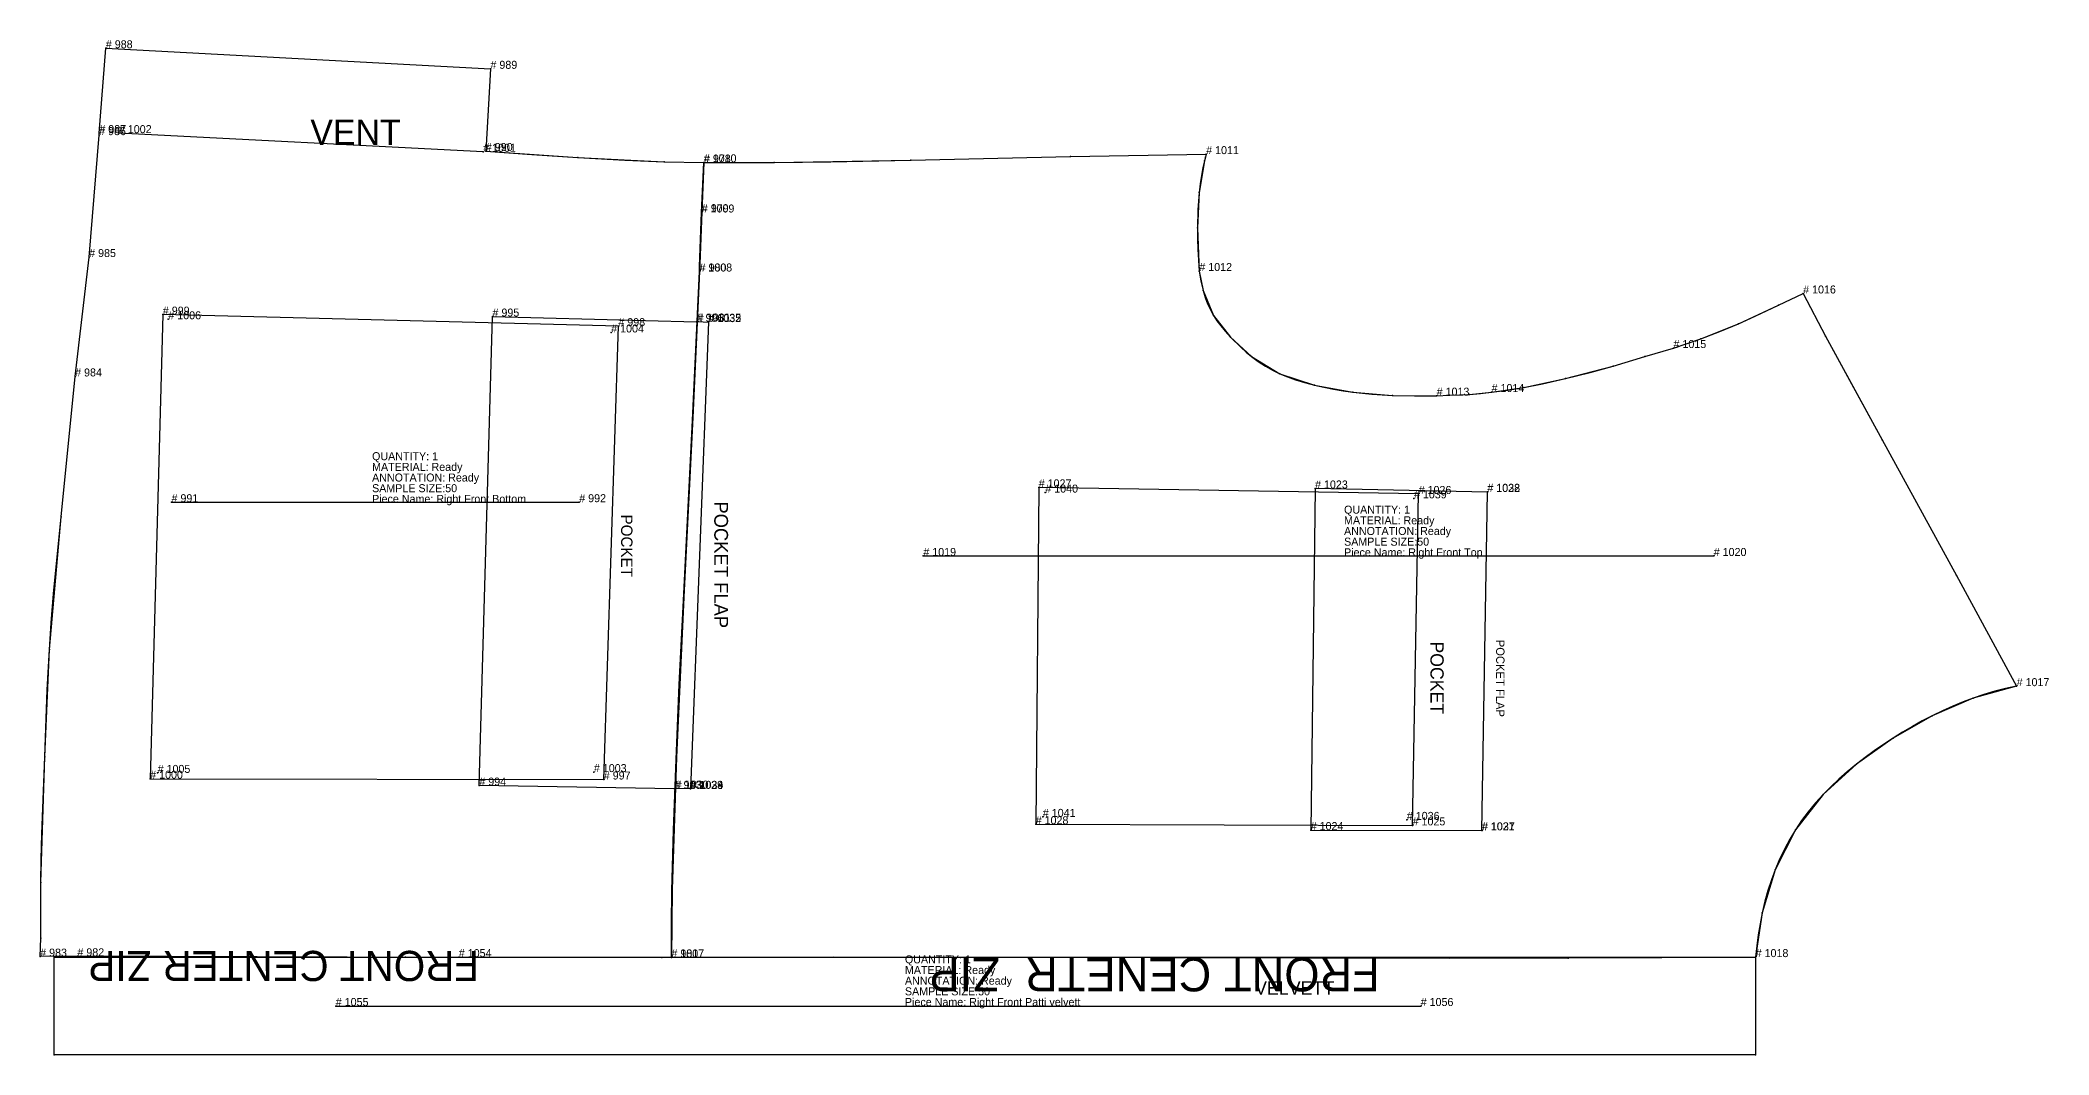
# Model space of a CAD drawing. Extents: x -8402 to 434, y -368 to 2685.
# Drawn here: x -4194 to -3441, y 1232 to 1613 of the extents above; entities that cross this region are included whole.
import ezdxf

# ---------------------------------------------------------------- set-up
doc = ezdxf.new("R2010")
doc.units = 0

# ---------------------------------------------------------------- blocks, each defined once
blk = doc.blocks.new('Right Front Bottom_5047')
at = {"layer": '1'}
blk.add_lwpolyline([(-3945.5701, 1567.03), (-3946.3601, 1548.4301), (-3947.0601, 1528.9301), (-3947.1899, 1526.1801), (-3949.73, 1471.47), (-3953.04, 1406.62), (-3955.9199, 1344.03), (-3957.5, 1294.3), (-3957.77, 1268.88), (-3961.3899, 1268.88), (-4079.4199, 1268.99), (-4180.48, 1269.3), (-4194.4399, 1269.1801), (-4194.2002, 1276.0601), (-4194.1699, 1297.02), (-4192.7402, 1344.11), (-4191, 1384.41), (-4186.6001, 1434.14), (-4181.3301, 1486.8101), (-4176.0698, 1531.6), (-4172.3198, 1577.33), (-4172.2598, 1578.09), (-4169.8198, 1609.91), (-4025.6101, 1602.21), (-4027.3401, 1571.36), (-3992.8401, 1568.97), (-3960.45, 1567.36), (-3945.5701, 1567.03)], close=True, dxfattribs=at)
at = {"layer": '13'}
for p in [(-4146.3901, 1508.25, 10), (-3980.3501, 1503.3, 10), (-4150.4102, 1338.09, 10), (-3986.8401, 1338.4, 10)]:
    blk.add_point(p, dxfattribs=at)
at = {"layer": '2'}
for p in [(-4169.8198, 1609.91), (-4025.6101, 1602.21), (-4172.3198, 1577.33), (-4172.2598, 1578.09), (-4164.9302, 1578.08), (-4028.3501, 1571.08), (-4027.3401, 1571.36), (-3945.5701, 1567.03), (-3946.3601, 1548.4301), (-4176.0698, 1531.6), (-3947.1899, 1526.1801), (-4148.4502, 1510), (-4024.8501, 1509.28), (-3948.3201, 1507.3199), (-3977.6699, 1505.67), (-4181.3301, 1486.8101), (-4145.1899, 1439.64), (-3992.3301, 1439.64), (-4153.1899, 1335.9301), (-4029.79, 1333.35), (-3983.1299, 1335.62), (-3956.5601, 1332.13), (-4194.4399, 1269.1801), (-4180.48, 1269.3), (-3957.77, 1268.88)]:
    blk.add_point(p, dxfattribs=at)
at = {"layer": '3'}
for p in [(-3992.8401, 1568.97), (-3960.45, 1567.36), (-3947.0601, 1528.9301), (-3949.73, 1471.47), (-4186.6001, 1434.14), (-3953.04, 1406.62), (-4191, 1384.41), (-4192.7402, 1344.11), (-3955.9199, 1344.03), (-4194.1699, 1297.02), (-3957.5, 1294.3), (-4194.2002, 1276.0601), (-4079.4199, 1268.99), (-3961.3899, 1268.88)]:
    blk.add_point(p, dxfattribs=at)
at = {"layer": '4'}
for p in [(-4172.2598, 1578.09, 5), (-3946.3601, 1548.4301, 5), (-4176.0698, 1531.6, 5), (-3947.1899, 1526.1801, 5), (-4181.3301, 1486.8101, 5), (-4180.48, 1269.3, 5)]:
    blk.add_point(p, dxfattribs=at)
at = {"layer": '5'}
blk.add_line((-4145.1899, 1439.64), (-3992.3301, 1439.64), dxfattribs=at)
at = {"layer": '7'}
blk.add_line((-4145.1899, 1439.64), (-3992.3301, 1439.64), dxfattribs=at)
at = {"layer": '8'}
for points in [[(-4028.3501, 1571.08), (-4164.9302, 1578.08)], [(-3956.5601, 1332.13), (-4029.79, 1333.35), (-4024.8501, 1509.28), (-3948.3201, 1507.3199)]]:
    blk.add_lwpolyline(points, dxfattribs=at)
blk.add_lwpolyline([(-3983.1299, 1335.62), (-3977.6699, 1505.67), (-4148.4502, 1510), (-4153.1899, 1335.9301), (-3983.1299, 1335.62)], close=True, dxfattribs=at)
at = {"layer": '84'}
blk.add_lwpolyline([(-3945.5701, 1567.03), (-3946.3601, 1548.4301), (-3947.0601, 1528.9301), (-3947.1899, 1526.1801), (-3949.73, 1471.47), (-3953.04, 1406.62), (-3954.6399, 1373.47), (-3955.9199, 1344.03), (-3956.9099, 1317.03), (-3957.5, 1294.3), (-3957.6899, 1281.59), (-3957.77, 1268.88), (-3961.3899, 1268.88), (-4079.4199, 1268.99), (-4180.48, 1269.3), (-4194.4399, 1269.1801), (-4194.2002, 1276.0601), (-4194.1299, 1282.9301), (-4194.1699, 1297.02), (-4194.0801, 1305.64), (-4193.8501, 1315.2), (-4192.7402, 1344.11), (-4191.7798, 1369.3199), (-4191, 1384.41), (-4190.3101, 1394.36), (-4189.4102, 1405.25), (-4186.6001, 1434.14), (-4181.3301, 1486.8101), (-4176.0698, 1531.6), (-4172.3198, 1577.33), (-4172.2598, 1578.09), (-4169.8198, 1609.91), (-4025.6101, 1602.21), (-4027.3401, 1571.36), (-4010.0901, 1570.1), (-3992.8401, 1568.97), (-3975.26, 1567.98), (-3960.45, 1567.36), (-3945.5701, 1567.03)], close=True, dxfattribs=at)
at = {"layer": '85'}
for points in [[(-4028.3501, 1571.08), (-4164.9302, 1578.08)], [(-3956.5601, 1332.13), (-4029.79, 1333.35), (-4024.8501, 1509.28), (-3948.3201, 1507.3199)]]:
    blk.add_lwpolyline(points, dxfattribs=at)
blk.add_lwpolyline([(-3983.1299, 1335.62), (-3977.6699, 1505.67), (-4148.4502, 1510), (-4153.1899, 1335.9301), (-3983.1299, 1335.62)], close=True, dxfattribs=at)
at = {"layer": '1'}
for s, p in [('# 988', (-4169.8198, 1609.91)), ('# 989', (-4025.6101, 1602.21)), ('# 986', (-4172.3198, 1577.33)), ('# 987', (-4172.2598, 1578.09)), ('# 990', (-4027.3401, 1571.36)), ('# 978', (-3945.5701, 1567.03)), ('# 979', (-3946.3601, 1548.4301)), ('# 985', (-4176.0698, 1531.6)), ('# 980', (-3947.1899, 1526.1801)), ('# 984', (-4181.3301, 1486.8101)), ('QUANTITY: 1', (-4070, 1455.39)), ('MATERIAL: Ready', (-4070, 1451.39)), ('ANNOTATION: Ready', (-4070, 1447.39)), ('SAMPLE SIZE:50', (-4070, 1443.39)), ('Piece Name: Right Front Bottom', (-4070, 1439.39)), ('# 983', (-4194.4399, 1269.1801)), ('# 982', (-4180.48, 1269.3)), ('# 981', (-3957.77, 1268.88))]:
    blk.add_text(s, height=3, dxfattribs=at).set_placement(p)
at = {"layer": '13'}
for s, p in [('# 1006', (-4146.3901, 1508.25)), ('# 1004', (-3980.3501, 1503.3)), ('# 1005', (-4150.4102, 1338.09)), ('# 1003', (-3986.8401, 1338.4))]:
    blk.add_text(s, height=3, dxfattribs=at).set_placement(p)
at = {"layer": '15'}
blk.add_text('VENT', height=9.5, dxfattribs=at).set_placement((-4093.1399, 1573.65))
for s, height, rotation, p in [('POCKET', 4.26, 270, (-3976.6399, 1435.01)), ('FRONT CENTER ZIP', 11.33, 180, (-4029.8999, 1271.35))]:
    blk.add_text(s, height=height, rotation=rotation, dxfattribs=at).set_placement(p)
at = {"layer": '7'}
for s, p in [('# 991', (-4145.1899, 1439.64)), ('# 992', (-3992.3301, 1439.64))]:
    blk.add_text(s, height=3, dxfattribs=at).set_placement(p)
at = {"layer": '8'}
for s, p in [('# 1002', (-4164.9302, 1578.08)), ('# 1001', (-4028.3501, 1571.08)), ('# 999', (-4148.4502, 1510)), ('# 995', (-4024.8501, 1509.28)), ('# 998', (-3977.6699, 1505.67)), ('# 996', (-3948.3201, 1507.3199)), ('# 1000', (-4153.1899, 1335.9301)), ('# 994', (-4029.79, 1333.35)), ('# 997', (-3983.1299, 1335.62)), ('# 993', (-3956.5601, 1332.13))]:
    blk.add_text(s, height=3, dxfattribs=at).set_placement(p)
blk = doc.blocks.new('Right Front Top_5048')
at = {"layer": '1'}
blk.add_lwpolyline([(-3957.77, 1268.88), (-3957.5601, 1293.83), (-3956.05, 1343.1801), (-3953.1699, 1405.3101), (-3949.8701, 1470.37), (-3947.27, 1526.17), (-3947.1799, 1528.0601), (-3946.4399, 1548.3101), (-3945.6299, 1567.12), (-3919.22, 1567.03), (-3868.05, 1567.97), (-3808.1201, 1569.3), (-3757.28, 1570.1899), (-3757.5701, 1569.09), (-3757.9199, 1567.73), (-3759.8701, 1555.79), (-3760.55, 1542.51), (-3759.8501, 1526.36), (-3758.45, 1519), (-3754.52, 1509.63), (-3748.1499, 1501.59), (-3740.29, 1494.33), (-3729.6001, 1487.8101), (-3716.6899, 1483.5601), (-3702.3401, 1480.9), (-3687.3701, 1479.6899), (-3670.8601, 1479.59), (-3666.0601, 1479.78), (-3658.5801, 1480.01), (-3650.27, 1480.96), (-3638.23, 1482.62), (-3622.5901, 1486.01), (-3604.7, 1490.71), (-3592.77, 1494.24), (-3582.0601, 1497.47), (-3571.8401, 1500.9399), (-3557.74, 1506.5699), (-3542.72, 1513.52), (-3533.45, 1517.9301), (-3525.02, 1501.96), (-3503.8701, 1463.05), (-3476.01, 1412.2), (-3453.4099, 1370.64), (-3469.6599, 1366.1801), (-3485.1201, 1359.5), (-3499.76, 1351.16), (-3513.49, 1341.38), (-3525.9399, 1330.03), (-3536.3401, 1316.8), (-3543.98, 1301.79), (-3548.8, 1285.66), (-3551.26, 1269), (-3621.5701, 1268.5699), (-3719.3101, 1268.5699), (-3836.3201, 1268.87), (-3957.77, 1268.88)], close=True, dxfattribs=at)
at = {"layer": '13'}
for p in [(-3943.8701, 1507.3101, 10), (-3817.5901, 1443.24, 10), (-3679.3701, 1441.08, 10), (-3651.8601, 1443.55, 10), (-3950.5701, 1332.11, 10), (-3818.52, 1321.6, 10), (-3682.04, 1320.47, 10), (-3653.8201, 1316.55, 10)]:
    blk.add_point(p, dxfattribs=at)
at = {"layer": '2'}
for p in [(-3945.6299, 1567.12), (-3757.28, 1570.1899), (-3946.4399, 1548.3101), (-3947.27, 1526.17), (-3759.8501, 1526.36), (-3533.45, 1517.9301), (-3947.8899, 1507.41), (-3943.8701, 1507.2), (-3582.0601, 1497.47), (-3670.8601, 1479.59), (-3650.27, 1480.96), (-3820.0601, 1445.2), (-3716.45, 1444.79), (-3677.6101, 1442.73), (-3651.8601, 1443.45), (-3863.3201, 1419.46), (-3566.98, 1419.46), (-3453.4099, 1370.64), (-3956.1299, 1332.21), (-3950.6699, 1332.11), (-3950.6699, 1332.11), (-3821.2, 1318.8199), (-3679.8799, 1318.41), (-3718.0901, 1316.65), (-3653.9199, 1316.55), (-3957.77, 1268.88), (-3551.26, 1269)]:
    blk.add_point(p, dxfattribs=at)
at = {"layer": '3'}
for p in [(-3919.22, 1567.03), (-3868.05, 1567.97), (-3808.1201, 1569.3), (-3757.9199, 1567.73), (-3757.5701, 1569.09), (-3759.8701, 1555.79), (-3760.55, 1542.51), (-3947.1799, 1528.0601), (-3758.45, 1519), (-3754.52, 1509.63), (-3557.74, 1506.5699), (-3542.72, 1513.52), (-3748.1499, 1501.59), (-3571.8401, 1500.9399), (-3525.02, 1501.96), (-3740.29, 1494.33), (-3592.77, 1494.24), (-3729.6001, 1487.8101), (-3622.5901, 1486.01), (-3604.7, 1490.71), (-3716.6899, 1483.5601), (-3702.3401, 1480.9), (-3687.3701, 1479.6899), (-3666.0601, 1479.78), (-3658.5801, 1480.01), (-3638.23, 1482.62), (-3949.8701, 1470.37), (-3503.8701, 1463.05), (-3476.01, 1412.2), (-3953.1699, 1405.3101), (-3469.6599, 1366.1801), (-3485.1201, 1359.5), (-3499.76, 1351.16), (-3956.05, 1343.1801), (-3513.49, 1341.38), (-3525.9399, 1330.03), (-3536.3401, 1316.8), (-3543.98, 1301.79), (-3957.5601, 1293.83), (-3548.8, 1285.66), (-3836.3201, 1268.87), (-3719.3101, 1268.5699), (-3621.5701, 1268.5699)]:
    blk.add_point(p, dxfattribs=at)
at = {"layer": '4'}
for p in [(-3946.4399, 1548.3101, 5), (-3947.27, 1526.17, 5), (-3759.8501, 1526.36, 5), (-3650.27, 1480.96, 5)]:
    blk.add_point(p, dxfattribs=at)
at = {"layer": '5'}
blk.add_line((-3863.3201, 1419.46), (-3566.98, 1419.46), dxfattribs=at)
at = {"layer": '7'}
blk.add_line((-3863.3201, 1419.46), (-3566.98, 1419.46), dxfattribs=at)
at = {"layer": '8'}
for points in [[(-3947.8899, 1507.41), (-3943.8701, 1507.2), (-3950.6699, 1332.11)], [(-3950.6699, 1332.11), (-3956.1299, 1332.21)]]:
    blk.add_lwpolyline(points, dxfattribs=at)
for points in [[(-3679.8799, 1318.41), (-3677.6101, 1442.73), (-3820.0601, 1445.2), (-3821.2, 1318.8199), (-3679.8799, 1318.41)], [(-3653.9199, 1316.55), (-3651.8601, 1443.45), (-3716.45, 1444.79), (-3718.0901, 1316.65), (-3653.9199, 1316.55)]]:
    blk.add_lwpolyline(points, close=True, dxfattribs=at)
at = {"layer": '84'}
blk.add_lwpolyline([(-3957.77, 1268.88), (-3957.72, 1281.36), (-3957.5601, 1293.83), (-3957.01, 1316.61), (-3956.05, 1343.1801), (-3954.8201, 1371.3199), (-3953.1699, 1405.3101), (-3949.8701, 1470.37), (-3947.27, 1526.17), (-3947.1799, 1528.0601), (-3946.76, 1538.1801), (-3946.4399, 1548.3101), (-3945.6299, 1567.12), (-3932.4199, 1567.01), (-3919.22, 1567.03), (-3897.98, 1567.3), (-3868.05, 1567.97), (-3808.1201, 1569.3), (-3757.28, 1570.1899), (-3757.5701, 1569.09), (-3757.9199, 1567.73), (-3758.53, 1565.03), (-3759.05, 1562.17), (-3759.5, 1559.11), (-3759.8701, 1555.79), (-3760.3601, 1549.26), (-3760.55, 1542.51), (-3760.53, 1538.47), (-3760.3999, 1534.4301), (-3760.1799, 1530.4), (-3759.8501, 1526.36), (-3759.3, 1522.65), (-3758.45, 1519), (-3757.6599, 1516.4399), (-3756.74, 1514.02), (-3755.6899, 1511.75), (-3754.52, 1509.63), (-3753.28, 1507.73), (-3751.8401, 1505.8), (-3750.1599, 1503.79), (-3748.1499, 1501.59), (-3744.1599, 1497.63), (-3742.22, 1495.91), (-3740.29, 1494.33), (-3737.73, 1492.4399), (-3735.0801, 1490.72), (-3732.3701, 1489.17), (-3729.6001, 1487.8101), (-3726.78, 1486.63), (-3723.74, 1485.54), (-3720.4099, 1484.53), (-3716.6899, 1483.5601), (-3713.1399, 1482.75), (-3709.5601, 1482.03), (-3705.96, 1481.42), (-3702.3401, 1480.9), (-3695.21, 1480.16), (-3687.3701, 1479.6899), (-3679.1201, 1479.5), (-3670.8601, 1479.59), (-3666.0601, 1479.78), (-3658.5801, 1480.01), (-3654.4199, 1480.37), (-3650.27, 1480.96), (-3644.23, 1481.6801), (-3638.23, 1482.62), (-3631.1299, 1484.03), (-3622.5901, 1486.01), (-3613.3201, 1488.35), (-3604.7, 1490.71), (-3592.77, 1494.24), (-3582.0601, 1497.47), (-3576.9299, 1499.15), (-3571.8401, 1500.9399), (-3564.74, 1503.65), (-3557.74, 1506.5699), (-3551.3899, 1509.4301), (-3542.72, 1513.52), (-3533.45, 1517.9301), (-3525.02, 1501.96), (-3516.0901, 1485.4), (-3503.8701, 1463.05), (-3476.01, 1412.2), (-3453.4099, 1370.64), (-3457.54, 1369.75), (-3461.6299, 1368.7), (-3465.6699, 1367.52), (-3469.6599, 1366.1801), (-3473.4399, 1364.76), (-3477.27, 1363.1801), (-3481.1599, 1361.4301), (-3485.1201, 1359.5), (-3488.8301, 1357.5699), (-3492.5, 1355.54), (-3496.1499, 1353.4), (-3499.76, 1351.16), (-3503.3601, 1348.8), (-3506.8501, 1346.39), (-3510.22, 1343.91), (-3513.49, 1341.38), (-3516.9099, 1338.5601), (-3520.1201, 1335.74), (-3523.1201, 1332.9), (-3525.9399, 1330.03), (-3528.8301, 1326.83), (-3531.53, 1323.55), (-3534.04, 1320.2), (-3536.3401, 1316.8), (-3538.5, 1313.24), (-3540.49, 1309.54), (-3542.3201, 1305.72), (-3543.98, 1301.79), (-3545.3799, 1297.99), (-3546.6499, 1294.04), (-3547.79, 1289.9301), (-3548.8, 1285.66), (-3549.6299, 1281.53), (-3550.3101, 1277.38), (-3550.8601, 1273.2), (-3551.26, 1269), (-3586.4099, 1268.73), (-3621.5701, 1268.5699), (-3666.0901, 1268.5), (-3719.3101, 1268.5699), (-3836.3201, 1268.87), (-3897.04, 1268.9301), (-3957.77, 1268.88)], close=True, dxfattribs=at)
at = {"layer": '85'}
for points in [[(-3947.8899, 1507.41), (-3943.8701, 1507.2), (-3950.6699, 1332.11)], [(-3950.6699, 1332.11), (-3956.1299, 1332.21)]]:
    blk.add_lwpolyline(points, dxfattribs=at)
for points in [[(-3679.8799, 1318.41), (-3677.6101, 1442.73), (-3820.0601, 1445.2), (-3821.2, 1318.8199), (-3679.8799, 1318.41)], [(-3653.9199, 1316.55), (-3651.8601, 1443.45), (-3716.45, 1444.79), (-3718.0901, 1316.65), (-3653.9199, 1316.55)]]:
    blk.add_lwpolyline(points, close=True, dxfattribs=at)
at = {"layer": '1'}
for s, p in [('# 1010', (-3945.6299, 1567.12)), ('# 1011', (-3757.28, 1570.1899)), ('# 1009', (-3946.4399, 1548.3101)), ('# 1008', (-3947.27, 1526.17)), ('# 1012', (-3759.8501, 1526.36)), ('# 1016', (-3533.45, 1517.9301)), ('# 1015', (-3582.0601, 1497.47)), ('# 1014', (-3650.27, 1480.96)), ('# 1013', (-3670.8601, 1479.59)), ('QUANTITY: 1', (-3705.5801, 1435.34)), ('MATERIAL: Ready', (-3705.5801, 1431.34)), ('ANNOTATION: Ready', (-3705.5801, 1427.34)), ('SAMPLE SIZE:50', (-3705.5801, 1423.34)), ('Piece Name: Right Front Top', (-3705.5801, 1419.34)), ('# 1017', (-3453.4099, 1370.64)), ('# 1007', (-3957.77, 1268.88)), ('# 1018', (-3551.26, 1269))]:
    blk.add_text(s, height=3, dxfattribs=at).set_placement(p)
at = {"layer": '13'}
for s, p in [('# 1035', (-3943.8701, 1507.3101)), ('# 1040', (-3817.5901, 1443.24)), ('# 1038', (-3651.8601, 1443.55)), ('# 1039', (-3679.3701, 1441.08)), ('# 1034', (-3950.5701, 1332.11)), ('# 1041', (-3818.52, 1321.6)), ('# 1036', (-3682.04, 1320.47)), ('# 1037', (-3653.8201, 1316.55))]:
    blk.add_text(s, height=3, dxfattribs=at).set_placement(p)
at = {"layer": '15'}
for s, height, rotation, p in [('POCKET FLAP', 5.16, 270, (-3941.7, 1439.95)), ('POCKET', 4.96, 270, (-3673.1899, 1387.42)), ('POCKET FLAP', 3.14, 270, (-3648.5701, 1388.03)), ('FRONT CENETR  ZIP', 12.7, 180, (-3692.1499, 1268.86))]:
    blk.add_text(s, height=height, rotation=rotation, dxfattribs=at).set_placement(p)
at = {"layer": '7'}
for s, p in [('# 1019', (-3863.3201, 1419.46)), ('# 1020', (-3566.98, 1419.46))]:
    blk.add_text(s, height=3, dxfattribs=at).set_placement(p)
at = {"layer": '8'}
for s, p in [('# 1031', (-3947.8899, 1507.41)), ('# 1032', (-3943.8701, 1507.2)), ('# 1027', (-3820.0601, 1445.2)), ('# 1023', (-3716.45, 1444.79)), ('# 1022', (-3651.8601, 1443.45)), ('# 1026', (-3677.6101, 1442.73)), ('# 1030', (-3956.1299, 1332.21)), ('# 1029', (-3950.6699, 1332.11)), ('# 1033', (-3950.6699, 1332.11)), ('# 1028', (-3821.2, 1318.8199)), ('# 1024', (-3718.0901, 1316.65)), ('# 1025', (-3679.8799, 1318.41)), ('# 1021', (-3653.9199, 1316.55))]:
    blk.add_text(s, height=3, dxfattribs=at).set_placement(p)
blk = doc.blocks.new('Right Front Patti velvett_5050')
at = {"layer": '1'}
blk.add_lwpolyline([(-3551.26, 1269), (-3551.26, 1232.34), (-4189.2002, 1232.34), (-4189.2002, 1269), (-4057.49, 1269), (-4037.49, 1269), (-3551.26, 1269)], close=True, dxfattribs=at)
at = {"layer": '2'}
for p in [(-4189.2002, 1269), (-4057.49, 1269), (-4037.49, 1269), (-3551.26, 1269), (-4083.6101, 1250.66), (-3676.8501, 1250.66), (-4189.2002, 1232.34), (-3551.26, 1232.34)]:
    blk.add_point(p, dxfattribs=at)
at = {"layer": '4'}
blk.add_point((-4037.49, 1269, 5), dxfattribs=at)
at = {"layer": '5'}
blk.add_line((-4083.6101, 1250.66), (-3676.8501, 1250.66), dxfattribs=at)
at = {"layer": '7'}
blk.add_line((-4083.6101, 1250.66), (-3676.8501, 1250.66), dxfattribs=at)
at = {"layer": '84'}
blk.add_lwpolyline([(-3551.26, 1269), (-3551.26, 1232.34), (-4189.2002, 1232.34), (-4189.2002, 1269), (-4057.49, 1269), (-4037.49, 1269), (-3551.26, 1269)], close=True, dxfattribs=at)
at = {"layer": '1'}
for s, p in [('# 1054', (-4037.49, 1269)), ('QUANTITY: 1', (-3870.22, 1266.66)), ('MATERIAL: Ready', (-3870.22, 1262.66)), ('ANNOTATION: Ready', (-3870.22, 1258.66)), ('SAMPLE SIZE:50', (-3870.22, 1254.66)), ('Piece Name: Right Front Patti velvett', (-3870.22, 1250.66))]:
    blk.add_text(s, height=3, dxfattribs=at).set_placement(p)
at = {"layer": '15'}
blk.add_text('VELVETT', height=5, dxfattribs=at).set_placement((-3738.97, 1254.91))
at = {"layer": '7'}
for s, p in [('# 1055', (-4083.6101, 1250.66)), ('# 1056', (-3676.8501, 1250.66))]:
    blk.add_text(s, height=3, dxfattribs=at).set_placement(p)

msp = doc.modelspace()

# ---------------------------------------------------------------- block references
at = {"layer": '1'}
for name in ['Right Front Bottom_5047', 'Right Front Top_5048', 'Right Front Patti velvett_5050']:
    msp.add_blockref(name, (0, 0), dxfattribs=at)

doc.saveas('drawing.dxf')
